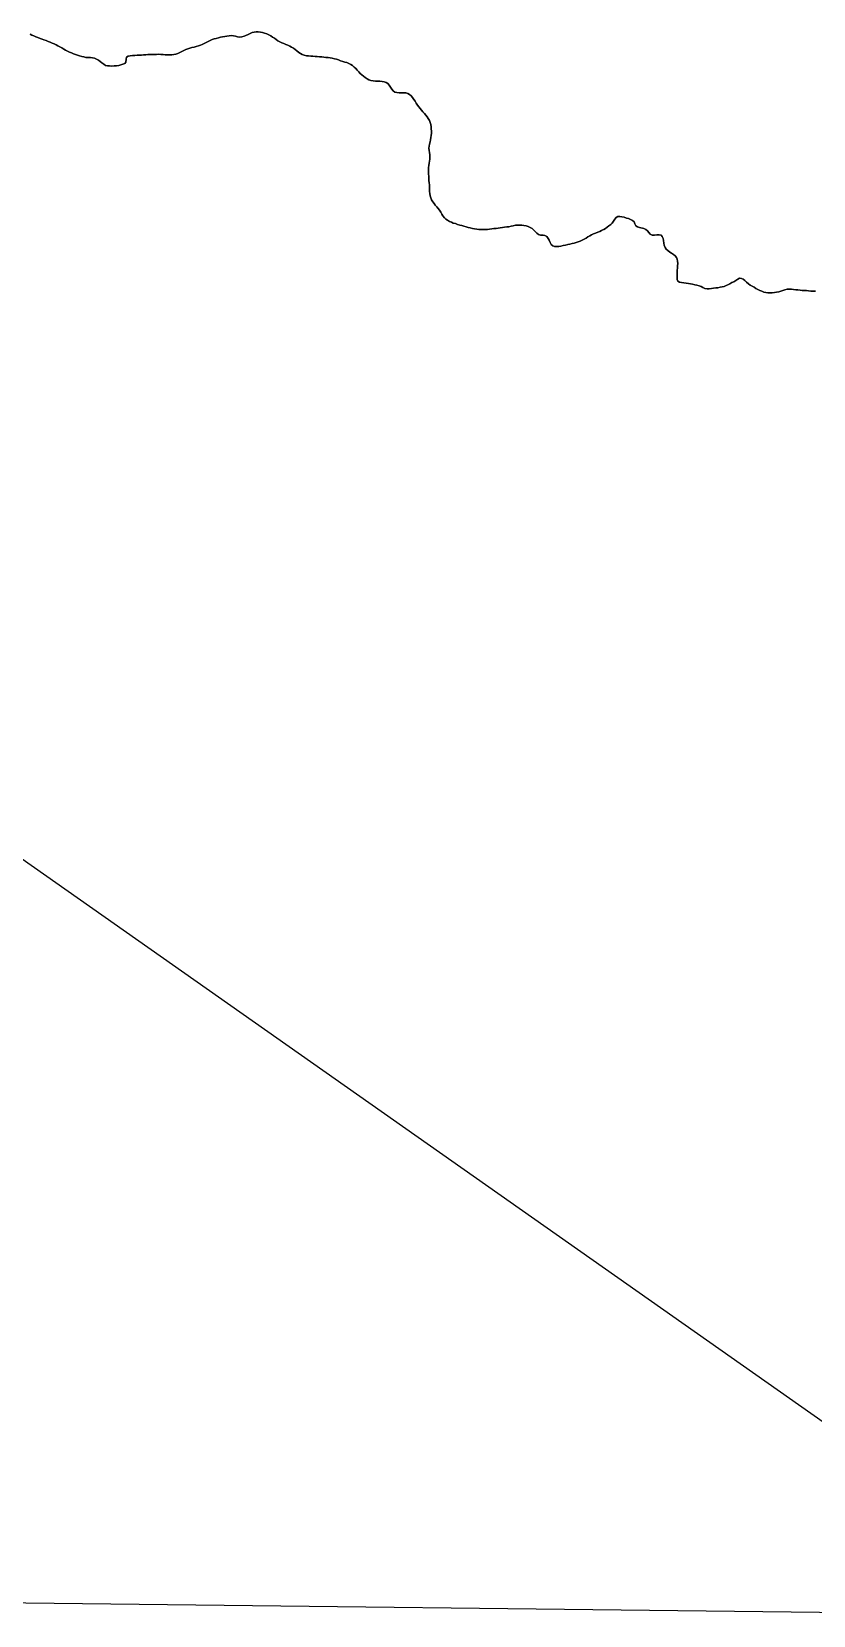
# Model space of a CAD drawing. Extents: x -312 to 667, y -1017 to 963.
# Drawn here: x -168.6 to -117.1, y -56.9 to 47.5 of the extents above; entities that cross this region are included whole.
import ezdxf

# ---------------------------------------------------------------- set-up
doc = ezdxf.new("R2010")
doc.units = 0
doc.header["$MEASUREMENT"] = 0
doc.layers.add('AEROVIAS', color=96, linetype='CONTINUOUS')
doc.layers.add('LINEAS_DE_MAPA', color=7, linetype='CONTINUOUS')

msp = doc.modelspace()

# ---------------------------------------------------------------- linework, layer by layer
at = {"layer": 'AEROVIAS'}
for p, q in [((-98.34, -56.91), (-240.69, 43.18)), ((-240.67, -55.28), (-98.34, -56.91))]:
    msp.add_line(p, q, dxfattribs=at)
at = {"layer": 'LINEAS_DE_MAPA', "color": 7}
for points in [[(-116.96, 30.42), (-117.12, 30.42), (-117.26, 30.43), (-117.41, 30.45), (-117.55, 30.46), (-117.69, 30.47), (-117.83, 30.48), (-117.97, 30.49), (-118.12, 30.51), (-118.26, 30.52), (-118.4, 30.54), (-118.55, 30.55), (-118.69, 30.55), (-118.83, 30.55), (-118.97, 30.52), (-119.11, 30.47), (-119.24, 30.42), (-119.38, 30.38), (-119.52, 30.35), (-119.66, 30.33), (-119.81, 30.32), (-119.95, 30.31), (-120.1, 30.31), (-120.24, 30.33), (-120.37, 30.37), (-120.5, 30.42), (-120.63, 30.48), (-120.76, 30.54), (-120.89, 30.61), (-121.01, 30.68), (-121.14, 30.76), (-121.26, 30.83), (-121.38, 30.91), (-121.5, 31.02), (-121.61, 31.12), (-121.72, 31.21), (-121.84, 31.27), (-121.96, 31.28), (-122.09, 31.22), (-122.22, 31.13), (-122.35, 31.05), (-122.48, 30.99), (-122.61, 30.92), (-122.73, 30.85), (-122.86, 30.79), (-122.99, 30.73), (-123.25, 30.68), (-123.39, 30.65), (-123.53, 30.64), (-123.68, 30.62), (-123.82, 30.6), (-123.97, 30.59), (-124.11, 30.59), (-124.25, 30.6), (-124.38, 30.66), (-124.5, 30.73), (-124.64, 30.78), (-124.78, 30.82), (-124.91, 30.85), (-125.06, 30.88), (-125.19, 30.91), (-125.33, 30.94), (-125.48, 30.96), (-125.64, 30.98), (-125.8, 30.99), (-125.93, 31.02), (-126.03, 31.09), (-126.08, 31.2), (-126.09, 31.34), (-126.08, 31.5), (-126.07, 31.66), (-126.07, 31.82), (-126.06, 31.95), (-126.05, 32.1), (-126.04, 32.25), (-126.05, 32.4), (-126.07, 32.53), (-126.13, 32.65), (-126.22, 32.75), (-126.33, 32.84), (-126.45, 32.93), (-126.57, 33.01), (-126.7, 33.1), (-126.8, 33.2), (-126.88, 33.31), (-126.94, 33.45), (-126.96, 33.6), (-126.99, 33.76), (-127.01, 33.9), (-127.06, 34.03), (-127.14, 34.12), (-127.26, 34.15), (-127.41, 34.14), (-127.57, 34.12), (-127.72, 34.13), (-127.85, 34.18), (-127.95, 34.29), (-128.04, 34.41), (-128.14, 34.5), (-128.27, 34.56), (-128.56, 34.62), (-128.7, 34.66), (-128.81, 34.73), (-128.87, 34.86), (-128.92, 35.01), (-129.02, 35.09), (-129.15, 35.16), (-129.29, 35.21), (-129.43, 35.25), (-129.58, 35.3), (-129.73, 35.34), (-129.87, 35.36), (-130, 35.35), (-130.1, 35.29), (-130.19, 35.17), (-130.27, 35.04), (-130.36, 34.92), (-130.46, 34.82), (-130.58, 34.73), (-130.69, 34.64), (-130.81, 34.57), (-130.92, 34.5), (-130.93, 34.49), (-131.06, 34.42), (-131.19, 34.37), (-131.32, 34.31), (-131.46, 34.26), (-131.59, 34.21), (-131.72, 34.15), (-131.84, 34.08), (-131.97, 34), (-132.09, 33.93), (-132.21, 33.86), (-132.34, 33.79), (-132.47, 33.73), (-132.6, 33.68), (-132.74, 33.64), (-132.87, 33.6), (-133.01, 33.56), (-133.15, 33.53), (-133.29, 33.5), (-133.44, 33.47), (-133.59, 33.44), (-133.74, 33.4), (-133.89, 33.38), (-134.03, 33.37), (-134.16, 33.38), (-134.28, 33.42), (-134.38, 33.51), (-134.45, 33.63), (-134.52, 33.78), (-134.59, 33.91), (-134.68, 34.03), (-134.8, 34.09), (-134.92, 34.11), (-134.95, 34.11), (-135.1, 34.12), (-135.23, 34.16), (-135.34, 34.25), (-135.44, 34.36), (-135.56, 34.48), (-135.64, 34.56), (-135.77, 34.63), (-135.9, 34.69), (-136.04, 34.73), (-136.18, 34.76), (-136.32, 34.78), (-136.47, 34.79), (-136.61, 34.78), (-136.75, 34.77), (-136.89, 34.74), (-137.03, 34.71), (-137.17, 34.68), (-137.31, 34.66), (-137.46, 34.64), (-137.6, 34.62), (-137.74, 34.6), (-137.88, 34.58), (-138.02, 34.56), (-138.17, 34.55), (-138.31, 34.53), (-138.45, 34.51), (-138.59, 34.5), (-138.74, 34.5), (-138.88, 34.49), (-139.02, 34.49), (-139.16, 34.5), (-139.3, 34.51), (-139.44, 34.54), (-139.58, 34.56), (-139.72, 34.6), (-139.86, 34.63), (-140, 34.67), (-140.14, 34.71), (-140.28, 34.76), (-140.42, 34.79), (-140.56, 34.83), (-140.7, 34.88), (-140.84, 34.92), (-140.97, 34.97), (-141.1, 35.03), (-141.22, 35.1), (-141.34, 35.17), (-141.43, 35.27), (-141.52, 35.39), (-141.6, 35.51), (-141.67, 35.64), (-141.75, 35.76), (-141.84, 35.87), (-141.93, 35.99), (-142.03, 36.1), (-142.11, 36.21), (-142.2, 36.33), (-142.27, 36.45), (-142.32, 36.58), (-142.36, 36.72), (-142.38, 36.86), (-142.4, 37), (-142.41, 37.14), (-142.42, 37.3), (-142.42, 37.43), (-142.44, 37.58), (-142.45, 37.72), (-142.46, 37.86), (-142.46, 38.01), (-142.47, 38.15), (-142.47, 38.29), (-142.47, 38.43), (-142.47, 38.58), (-142.46, 38.72), (-142.44, 38.86), (-142.41, 39), (-142.39, 39.14), (-142.38, 39.29), (-142.38, 39.43), (-142.4, 39.57), (-142.43, 39.71), (-142.45, 39.85), (-142.44, 39.99), (-142.4, 40.13), (-142.37, 40.27), (-142.34, 40.41), (-142.32, 40.56), (-142.3, 40.7), (-142.28, 40.84), (-142.28, 40.98), (-142.29, 41.13), (-142.31, 41.27), (-142.33, 41.42), (-142.37, 41.55), (-142.42, 41.68), (-142.49, 41.81), (-142.57, 41.92), (-142.66, 42.03), (-142.75, 42.14), (-142.85, 42.25), (-142.94, 42.36), (-143.03, 42.47), (-143.12, 42.59), (-143.21, 42.7), (-143.29, 42.83), (-143.36, 42.96), (-143.44, 43.08), (-143.53, 43.2), (-143.62, 43.31), (-143.72, 43.4), (-143.83, 43.47), (-143.97, 43.5), (-144.11, 43.51), (-144.26, 43.51), (-144.42, 43.51), (-144.56, 43.52), (-144.69, 43.56), (-144.81, 43.64), (-144.9, 43.75), (-144.98, 43.88), (-145.06, 44.01), (-145.16, 44.12), (-145.27, 44.19), (-145.4, 44.23), (-145.54, 44.25), (-145.69, 44.27), (-145.83, 44.28), (-145.98, 44.28), (-146.13, 44.3), (-146.27, 44.32), (-146.4, 44.36), (-146.53, 44.43), (-146.65, 44.51), (-146.76, 44.6), (-146.87, 44.69), (-146.98, 44.79), (-147.08, 44.89), (-147.18, 45), (-147.27, 45.11), (-147.37, 45.21), (-147.48, 45.31), (-147.59, 45.38), (-147.72, 45.44), (-147.85, 45.5), (-147.99, 45.54), (-148.13, 45.58), (-148.27, 45.63), (-148.4, 45.68), (-148.54, 45.72), (-148.68, 45.75), (-148.82, 45.79), (-148.96, 45.81), (-149.1, 45.83), (-149.24, 45.85), (-149.38, 45.86), (-149.52, 45.88), (-149.67, 45.89), (-149.81, 45.91), (-149.95, 45.91), (-150.1, 45.92), (-150.24, 45.93), (-150.39, 45.94), (-150.53, 45.95), (-150.67, 45.99), (-150.8, 46.03), (-150.92, 46.1), (-151.03, 46.18), (-151.15, 46.28), (-151.26, 46.37), (-151.37, 46.46), (-151.5, 46.53), (-151.62, 46.59), (-151.76, 46.65), (-151.89, 46.7), (-152.02, 46.76), (-152.15, 46.81), (-152.28, 46.87), (-152.41, 46.94), (-152.53, 47.02), (-152.64, 47.11), (-152.76, 47.19), (-152.88, 47.27), (-153, 47.34), (-153.14, 47.39), (-153.28, 47.44), (-153.42, 47.49), (-153.56, 47.52), (-153.7, 47.54), (-153.84, 47.54), (-153.97, 47.52), (-154.11, 47.48), (-154.24, 47.42), (-154.37, 47.36), (-154.51, 47.3), (-154.64, 47.24), (-154.78, 47.2), (-154.92, 47.19), (-155.06, 47.2), (-155.2, 47.24), (-155.34, 47.27), (-155.49, 47.28), (-155.63, 47.27), (-155.77, 47.25), (-155.91, 47.23), (-156.05, 47.21), (-156.19, 47.18), (-156.33, 47.14), (-156.47, 47.1), (-156.61, 47.06), (-156.74, 47.02), (-157, 46.9), (-157.13, 46.83), (-157.26, 46.77), (-157.39, 46.7), (-157.52, 46.65), (-157.65, 46.61), (-157.79, 46.57), (-157.93, 46.53), (-158.07, 46.5), (-158.21, 46.46), (-158.35, 46.42), (-158.48, 46.37), (-158.61, 46.31), (-158.74, 46.24), (-158.87, 46.17), (-159, 46.11), (-159.13, 46.06), (-159.26, 46.03), (-159.4, 46.01), (-159.47, 46.01), (-159.54, 46.01), (-159.69, 46.01), (-159.83, 46.02), (-159.98, 46.03), (-160.12, 46.04), (-160.27, 46.05), (-160.41, 46.04), (-160.55, 46.04), (-160.69, 46.04), (-160.84, 46.03), (-160.98, 46.03), (-161.12, 46.02), (-161.27, 46.01), (-161.41, 46), (-161.55, 46), (-161.69, 45.99), (-161.85, 45.98), (-162, 45.97), (-162.15, 45.95), (-162.28, 45.92), (-162.39, 45.86), (-162.42, 45.72), (-162.43, 45.54), (-162.5, 45.44), (-162.62, 45.39), (-162.76, 45.35), (-162.9, 45.32), (-163.05, 45.3), (-163.2, 45.28), (-163.35, 45.27), (-163.5, 45.28), (-163.64, 45.29), (-163.77, 45.32), (-163.89, 45.39), (-164.01, 45.48), (-164.13, 45.57), (-164.24, 45.66), (-164.37, 45.74), (-164.49, 45.8), (-164.77, 45.84), (-164.92, 45.84), (-165.07, 45.85), (-165.21, 45.88), (-165.34, 45.91), (-165.48, 45.95), (-165.62, 45.99), (-165.75, 46.04), (-165.89, 46.09), (-166.02, 46.14), (-166.15, 46.2), (-166.28, 46.26), (-166.41, 46.33), (-166.53, 46.4), (-166.66, 46.47), (-166.78, 46.54), (-166.91, 46.61), (-167.03, 46.68), (-167.16, 46.73), (-167.29, 46.79), (-167.43, 46.85), (-167.56, 46.9), (-167.69, 46.95), (-167.83, 47), (-167.96, 47.05), (-168.09, 47.1), (-168.23, 47.15), (-168.36, 47.21), (-168.49, 47.26), (-168.62, 47.32), (-168.75, 47.38)], [(-168.75, 47.38), (-168.62, 47.32), (-168.49, 47.26), (-168.36, 47.21), (-168.23, 47.15), (-168.09, 47.1), (-167.96, 47.05), (-167.83, 47), (-167.69, 46.95), (-167.56, 46.9), (-167.43, 46.85), (-167.29, 46.79), (-167.16, 46.73), (-167.03, 46.68), (-166.91, 46.61), (-166.78, 46.54), (-166.66, 46.47), (-166.53, 46.4), (-166.41, 46.33), (-166.28, 46.26), (-166.15, 46.2), (-166.02, 46.14), (-165.89, 46.09), (-165.75, 46.04), (-165.62, 45.99), (-165.48, 45.95), (-165.34, 45.91), (-165.21, 45.88), (-165.07, 45.85), (-164.92, 45.84), (-164.77, 45.84), (-164.49, 45.8), (-164.37, 45.74), (-164.24, 45.66), (-164.13, 45.57), (-164.01, 45.48), (-163.89, 45.39), (-163.77, 45.32), (-163.64, 45.29), (-163.5, 45.28), (-163.35, 45.27), (-163.2, 45.28), (-163.05, 45.3), (-162.9, 45.32), (-162.76, 45.35), (-162.62, 45.39), (-162.5, 45.44), (-162.43, 45.54), (-162.42, 45.72), (-162.39, 45.86), (-162.28, 45.92), (-162.15, 45.95), (-162, 45.97), (-161.85, 45.98), (-161.69, 45.99), (-161.55, 46), (-161.41, 46), (-161.27, 46.01), (-161.12, 46.02), (-160.98, 46.03), (-160.84, 46.03), (-160.69, 46.04), (-160.55, 46.04), (-160.41, 46.04), (-160.27, 46.05), (-160.12, 46.04), (-159.98, 46.03), (-159.83, 46.02), (-159.69, 46.01), (-159.54, 46.01), (-159.47, 46.01), (-159.4, 46.01), (-159.26, 46.03), (-159.13, 46.06), (-159, 46.11), (-158.87, 46.17), (-158.74, 46.24), (-158.61, 46.31), (-158.48, 46.37), (-158.35, 46.42), (-158.21, 46.46), (-158.07, 46.5), (-157.93, 46.53), (-157.79, 46.57), (-157.65, 46.61), (-157.52, 46.65), (-157.39, 46.7), (-157.26, 46.77), (-157.13, 46.83), (-157, 46.9), (-156.74, 47.02), (-156.61, 47.06), (-156.47, 47.1), (-156.33, 47.14), (-156.19, 47.18), (-156.05, 47.21), (-155.91, 47.23), (-155.77, 47.25), (-155.63, 47.27), (-155.49, 47.28), (-155.34, 47.27), (-155.2, 47.24), (-155.06, 47.2), (-154.92, 47.19), (-154.78, 47.2), (-154.64, 47.24), (-154.51, 47.3), (-154.37, 47.36), (-154.24, 47.42), (-154.11, 47.48), (-153.97, 47.52), (-153.84, 47.54), (-153.7, 47.54), (-153.56, 47.52), (-153.42, 47.49), (-153.28, 47.44), (-153.14, 47.39), (-153, 47.34), (-152.88, 47.27), (-152.76, 47.19), (-152.64, 47.11), (-152.53, 47.02), (-152.41, 46.94), (-152.28, 46.87), (-152.15, 46.81), (-152.02, 46.76), (-151.89, 46.7), (-151.76, 46.65), (-151.62, 46.59), (-151.5, 46.53), (-151.37, 46.46), (-151.26, 46.37), (-151.15, 46.28), (-151.03, 46.18), (-150.92, 46.1), (-150.8, 46.03), (-150.67, 45.99), (-150.53, 45.95), (-150.39, 45.94), (-150.24, 45.93), (-150.1, 45.92), (-149.95, 45.91), (-149.81, 45.91), (-149.67, 45.89), (-149.52, 45.88), (-149.38, 45.86), (-149.24, 45.85), (-149.1, 45.83), (-148.96, 45.81), (-148.82, 45.79), (-148.68, 45.75), (-148.54, 45.72), (-148.4, 45.68), (-148.27, 45.63), (-148.13, 45.58), (-147.99, 45.54), (-147.85, 45.5), (-147.72, 45.44), (-147.59, 45.38), (-147.48, 45.31), (-147.37, 45.21), (-147.27, 45.11), (-147.18, 45), (-147.08, 44.89), (-146.98, 44.79), (-146.87, 44.69), (-146.76, 44.6), (-146.65, 44.51), (-146.53, 44.43), (-146.4, 44.36), (-146.27, 44.32), (-146.13, 44.3), (-145.98, 44.28), (-145.83, 44.28), (-145.69, 44.27), (-145.54, 44.25), (-145.4, 44.23), (-145.27, 44.19), (-145.16, 44.12), (-145.06, 44.01), (-144.98, 43.88), (-144.9, 43.75), (-144.81, 43.64), (-144.69, 43.56), (-144.56, 43.52), (-144.42, 43.51), (-144.26, 43.51), (-144.11, 43.51), (-143.97, 43.5), (-143.83, 43.47), (-143.72, 43.4), (-143.62, 43.31), (-143.53, 43.2), (-143.44, 43.08), (-143.36, 42.96), (-143.29, 42.83), (-143.21, 42.7), (-143.12, 42.59), (-143.03, 42.47), (-142.94, 42.36), (-142.85, 42.25), (-142.75, 42.14), (-142.66, 42.03), (-142.57, 41.92), (-142.49, 41.81), (-142.42, 41.68), (-142.37, 41.55), (-142.33, 41.42), (-142.31, 41.27), (-142.29, 41.13), (-142.28, 40.98), (-142.28, 40.84), (-142.3, 40.7), (-142.32, 40.56), (-142.34, 40.41), (-142.37, 40.27), (-142.4, 40.13), (-142.44, 39.99), (-142.45, 39.85), (-142.43, 39.71), (-142.4, 39.57), (-142.38, 39.43), (-142.38, 39.29), (-142.39, 39.14), (-142.41, 39), (-142.44, 38.86), (-142.46, 38.72), (-142.47, 38.58), (-142.47, 38.43), (-142.47, 38.29), (-142.47, 38.15), (-142.46, 38.01), (-142.46, 37.86), (-142.45, 37.72), (-142.44, 37.58), (-142.42, 37.43), (-142.42, 37.3), (-142.41, 37.14), (-142.4, 37), (-142.38, 36.86), (-142.36, 36.72), (-142.32, 36.58), (-142.27, 36.45), (-142.2, 36.33), (-142.11, 36.21), (-142.03, 36.1), (-141.93, 35.99), (-141.84, 35.87), (-141.75, 35.76), (-141.67, 35.64), (-141.6, 35.51), (-141.52, 35.39), (-141.43, 35.27), (-141.34, 35.17), (-141.22, 35.1), (-141.1, 35.03), (-140.97, 34.97), (-140.84, 34.92), (-140.7, 34.88), (-140.56, 34.83), (-140.42, 34.79), (-140.28, 34.76), (-140.14, 34.71), (-140, 34.67), (-139.86, 34.63), (-139.72, 34.6), (-139.58, 34.56), (-139.44, 34.54), (-139.3, 34.51), (-139.16, 34.5), (-139.02, 34.49), (-138.88, 34.49), (-138.74, 34.5), (-138.59, 34.5), (-138.45, 34.51), (-138.31, 34.53), (-138.17, 34.55), (-138.02, 34.56), (-137.88, 34.58), (-137.74, 34.6), (-137.6, 34.62), (-137.46, 34.64), (-137.31, 34.66), (-137.17, 34.68), (-137.03, 34.71), (-136.89, 34.74), (-136.75, 34.77), (-136.61, 34.78), (-136.47, 34.79), (-136.32, 34.78), (-136.18, 34.76), (-136.04, 34.73), (-135.9, 34.69), (-135.77, 34.63), (-135.64, 34.56), (-135.56, 34.48), (-135.44, 34.36), (-135.34, 34.25), (-135.23, 34.16), (-135.1, 34.12), (-134.95, 34.11), (-134.92, 34.11), (-134.8, 34.09), (-134.68, 34.03), (-134.59, 33.91), (-134.52, 33.78), (-134.45, 33.63), (-134.38, 33.51), (-134.28, 33.42), (-134.16, 33.38), (-134.03, 33.37), (-133.89, 33.38), (-133.74, 33.4), (-133.59, 33.44), (-133.44, 33.47), (-133.29, 33.5), (-133.15, 33.53), (-133.01, 33.56), (-132.87, 33.6), (-132.74, 33.64), (-132.6, 33.68), (-132.47, 33.73), (-132.34, 33.79), (-132.21, 33.86), (-132.09, 33.93), (-131.97, 34), (-131.84, 34.08), (-131.72, 34.15), (-131.59, 34.21), (-131.46, 34.26), (-131.32, 34.31), (-131.19, 34.37), (-131.06, 34.42), (-130.93, 34.49), (-130.92, 34.5), (-130.81, 34.57), (-130.69, 34.64), (-130.58, 34.73), (-130.46, 34.82), (-130.36, 34.92), (-130.27, 35.04), (-130.19, 35.17), (-130.1, 35.29), (-130, 35.35), (-129.87, 35.36), (-129.73, 35.34), (-129.58, 35.3), (-129.43, 35.25), (-129.29, 35.21), (-129.15, 35.16), (-129.02, 35.09), (-128.92, 35.01), (-128.87, 34.86), (-128.81, 34.73), (-128.7, 34.66), (-128.56, 34.62), (-128.27, 34.56), (-128.14, 34.5), (-128.04, 34.41), (-127.95, 34.29), (-127.85, 34.18), (-127.72, 34.13), (-127.57, 34.12), (-127.41, 34.14), (-127.26, 34.15), (-127.14, 34.12), (-127.06, 34.03), (-127.01, 33.9), (-126.99, 33.76), (-126.96, 33.6), (-126.94, 33.45), (-126.88, 33.31), (-126.8, 33.2), (-126.7, 33.1), (-126.57, 33.01), (-126.45, 32.93), (-126.33, 32.84), (-126.22, 32.75), (-126.13, 32.65), (-126.07, 32.53), (-126.05, 32.4), (-126.04, 32.25), (-126.05, 32.1), (-126.06, 31.95), (-126.07, 31.82), (-126.07, 31.66), (-126.08, 31.5), (-126.09, 31.34), (-126.08, 31.2), (-126.03, 31.09), (-125.93, 31.02), (-125.8, 30.99), (-125.64, 30.98), (-125.48, 30.96), (-125.33, 30.94), (-125.19, 30.91), (-125.06, 30.88), (-124.91, 30.85), (-124.78, 30.82), (-124.64, 30.78), (-124.5, 30.73), (-124.38, 30.66), (-124.25, 30.6), (-124.11, 30.59), (-123.97, 30.59), (-123.82, 30.6), (-123.68, 30.62), (-123.53, 30.64), (-123.39, 30.65), (-123.25, 30.68), (-122.99, 30.73), (-122.86, 30.79), (-122.73, 30.85), (-122.61, 30.92), (-122.48, 30.99), (-122.35, 31.05), (-122.22, 31.13), (-122.09, 31.22), (-121.96, 31.28), (-121.84, 31.27), (-121.72, 31.21), (-121.61, 31.12), (-121.5, 31.02), (-121.38, 30.91), (-121.26, 30.83), (-121.14, 30.76), (-121.01, 30.68), (-120.89, 30.61), (-120.76, 30.54), (-120.63, 30.48), (-120.5, 30.42), (-120.37, 30.37), (-120.24, 30.33), (-120.1, 30.31), (-119.95, 30.31), (-119.81, 30.32), (-119.66, 30.33), (-119.52, 30.35), (-119.38, 30.38), (-119.24, 30.42), (-119.11, 30.47), (-118.97, 30.52), (-118.83, 30.55), (-118.69, 30.55), (-118.55, 30.55), (-118.4, 30.54), (-118.26, 30.52), (-118.12, 30.51), (-117.97, 30.49), (-117.83, 30.48), (-117.69, 30.47), (-117.55, 30.46), (-117.41, 30.45), (-117.26, 30.43), (-117.12, 30.42), (-116.96, 30.42)]]:
    msp.add_lwpolyline(points, dxfattribs=at)

doc.saveas('drawing.dxf')
